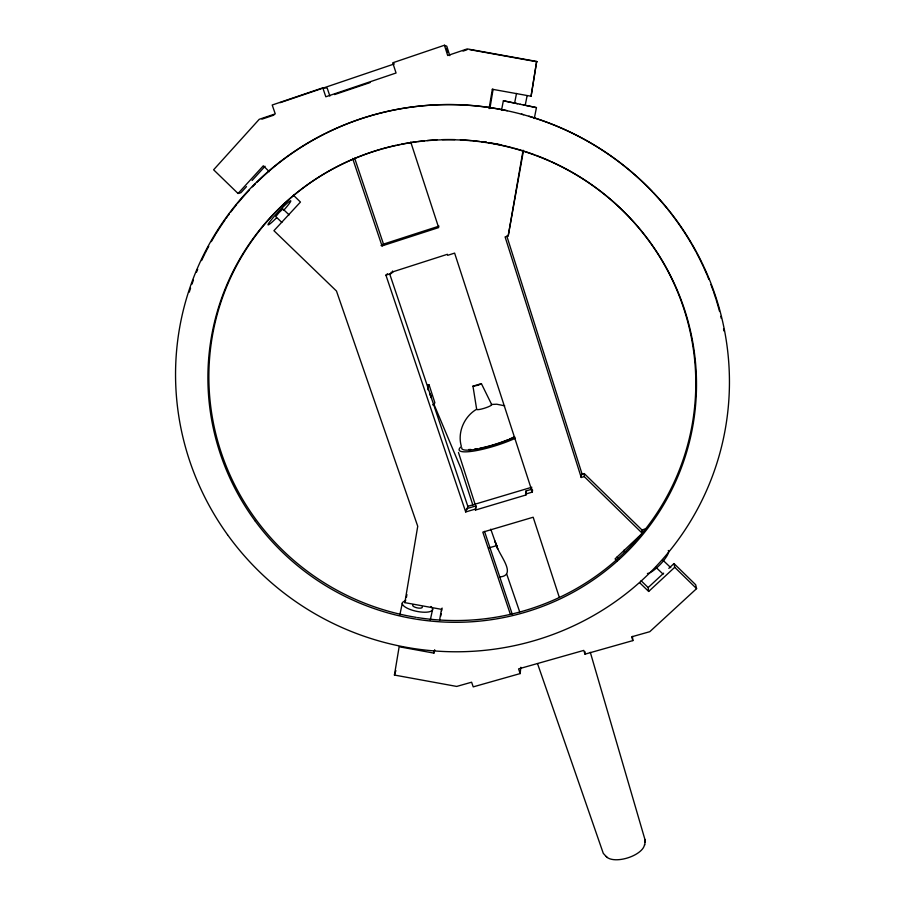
<?xml version="1.0" encoding="UTF-8"?>
<svg xmlns="http://www.w3.org/2000/svg" width="905" height="905" viewBox="0 0 905 905"><rect width="100%" height="100%" fill="white"/><g stroke="black" fill="none" stroke-linecap="round" stroke-linejoin="round"><path stroke-width="1.36" d="M642.301 533.283L584.257 476.584L581.236 477.489L581.236 474.446L584.234 473.553L641.815 529.821L642.301 533.283L615.083 558.894L617.063 560.806M514.764 437.025A33.949 6.335 -17.6 0 1 481.087 448.292A33.949 6.335 -17.6 0 1 461.754 448.484L461.776 447.681M506.766 574.223L519.674 611.791M434.751 649.881L433.891 653.105L399.15 646.758L394.433 675.051L456.697 686.431L471.607 682.212L473.225 686.872L520.16 673.58L520.839 667.268M475.114 509.153L465.702 511.959L466.629 508.678L475.973 505.884L475.419 510.069L525.907 495.001L525.613 494.085L532.31 492.082L532.57 489.99M531.416 490.329L531.676 488.259M525.907 495.001L526.212 492.897M525.613 494.085L526.065 490.929L531.371 489.345M439.581 620.276L441.482 609.337L404.829 602.64L417.737 526.28L336.479 291.048L273.932 230.696L300.449 202.064L293.424 195.209M406.447 597.334L406.899 594.574M489.107 108.566L492.331 89.267L493.089 89.369L489.899 108.498M433.891 653.105L434.366 650.367M536.665 61.45L531.077 96.235L536.665 61.45L467.24 48.904L447.692 55.522L444.434 45.25L392.747 62.796L396.062 73L325.811 96.778L322.814 87.842L272.201 105.014L275.267 113.883L259.226 119.313L213.614 169.789L238.049 193.489L240.922 192.72L246.499 186.611M440.701 616.215L441.165 613.488M441.64 610.773L442.115 608.058M581.236 477.489L505.092 236.906L508.203 235.9L523.101 150.219M523.35 151.214L508.203 235.9M644.858 844.897L644.914 839.433L590.309 652.313M501.506 110.32L503.35 100.772L515.805 103.306M517.57 103.724L514.617 103.102L516.506 93.441M527.129 95.647L525.217 105.297L523.282 104.901M534.278 118.51L536.45 107.616L526.178 105.455M399.772 615.174L402.374 602.934M430.282 620.061L432.658 609.212M475.419 510.069L475.973 505.884M466.935 509.583L467.84 506.336L389.704 273.977M394.433 675.051L395.881 670.605M404.829 602.64L405.745 600.015M427.805 384.953L429.083 384.919L434.853 402.657L433.733 405.202A8.88 1.199 73.1 0 1 432.782 404.58M281.851 222.426L275.776 216.6L278.966 212.618L282.926 208.987L289.114 214.87M429.083 384.919L427.907 387.306A8.88 1.199 73.1 0 0 427.975 389.84M238.049 193.489L263.31 165.807L269.339 171.69M252.065 180.514L265.063 166.282M668.818 568.363L673.987 563.566L674.723 567.288L648.681 591.463L648.15 587.571L663.648 573.17M673.987 563.566L695.674 584.743L696.59 588.623L649.79 631.69L631.656 636.826L632.855 640.604L585.003 654.157L583.782 650.401L518.576 668.897L520.16 673.58M465.702 511.959L385.926 275.165L391.277 273.446L392.861 272.02L392.521 271.014M385.926 275.165L387.544 273.729M476.652 409.23A7.919 1.256 -17.6 0 0 483.79 408.427A7.919 1.256 -17.6 0 0 491.754 404.716L481.392 383.63L478.259 385.236L472.964 386.164L476.652 409.23C464.22 416.447 457.229 432.398 461.346 446.335M352.622 158.398L382.023 245.911L383.686 244.701L354.658 158.205M280.131 102.672L394.422 63.893M261.952 119.155L273.887 115.116M334.567 94.584L370.055 82.581M463.066 51.11L466.935 49.798M382.725 244.361L439.027 226.126M381.028 245.572L383.686 244.701M382.023 245.911L438.654 227.574L410.746 142.051M472.964 386.164L481.392 383.63M467.84 506.336L531.812 487.229M488.711 547.944L497.207 545.477L496.879 546.122C498.734 554.516 517.898 575.727 499.356 576.983M491.291 404.478L496.709 404.218L504.685 405.802M322.814 87.842L327.191 88.068L329.873 96.054M536.45 107.616L520.115 104.279M469.605 49.605L537.05 61.789M492.331 89.267L531.077 96.235M483.587 141.633L486.324 142.13M489.073 142.628L501.404 144.868M514.617 103.102L515.545 103.283M520.522 104.335L503.463 100.794M444.434 45.25L446.787 46.2L449.762 55.635M607.108 857.521L603.284 853.358L537.513 663.58M656.034 567.424L663.071 574.109M662.732 560.014L670.775 567.661M616.837 557.197L618.862 559.166M641.079 580.716L648.15 587.571M639.79 582.843L648.681 591.463M674.723 567.288L696.59 588.623M430.667 396.854C432.963 400.915 428.846 389.082 430.18 395.372M433.619 403.506L461.165 469.016L472.885 505.148M490.77 529.154L497.66 548.803L494.945 541.066L497.026 547.231M391.277 273.446L390.937 272.439L447.375 254.305L447.704 255.323L454.615 253.106L532.31 492.082M484.503 531.371L512.219 614.122M510.363 614.291L482.818 532.14L533.169 517.23L559.279 597.255M526.065 490.929L526.359 491.834M475.227 504.719L458.462 452.455M506.834 236.148L582.232 474.582M446.55 48.361L447.76 52.185M645.231 842.34L644.914 839.433L645.027 840.462M632.459 636.396L632.855 640.604M584.234 473.553L584.257 476.584M584.981 651.702L585.003 654.157M638.489 536.937A5.045 1.131 -46.2 0 1 638.625 537.706M634.835 542.514A5.045 1.131 -46.2 0 1 631.633 543.566M668.275 550.478A15.713 3.846 -46.2 0 1 661.408 563.182A15.713 3.846 -46.2 0 1 647.414 573.476M626.022 552.129A15.77 3.552 -46.2 0 1 624.145 550.07M642.312 530.104A15.77 3.552 -46.2 0 1 645.491 529.029M276.545 217.834A16.494 1.448 -46.7 0 1 269.814 221.691A16.494 1.448 -46.7 0 1 288.152 202.347A16.494 1.448 -46.7 0 1 283.661 210.333M422.25 606.859A4.955 1.629 12 0 1 417.024 607.843A4.955 1.629 12 0 1 412.985 604.812M430.961 606.486A15.487 5.079 12 0 1 426.617 612.176A15.487 5.079 12 0 1 407.058 608.126A15.487 5.079 12 0 1 404.829 601.067M644.484 844.603A20.317 9.389 -17.5 0 1 627.561 857.94A20.317 9.389 -17.5 0 1 606.282 856.447M515.33 438.258A36.867 6.889 -17.6 0 1 474.096 450.995A36.867 6.889 -17.6 0 1 460.622 447.115M514.345 436.832A31.607 5.894 -17.6 0 1 509.357 439.095M508.248 439.57A31.607 5.894 -17.6 0 1 479.774 448.247M477.15 448.722A31.607 5.894 -17.6 0 1 474.695 449.084M470.917 449.468A31.607 5.894 -17.6 0 1 468.666 449.514M551.462 161.724A244.203 239.757 24 0 1 686.228 449.955A244.203 239.757 24 0 1 417.556 617.583M416.3 617.38A244.203 239.757 24 0 1 209.519 394.478A244.203 239.757 24 0 1 381.288 149.054M382.611 148.68A244.203 239.757 24 0 1 395.938 145.332M397.284 145.038A244.203 239.757 24 0 1 399.976 144.472M401.322 144.2A244.203 239.757 24 0 1 416.277 141.712M417.635 141.531A244.203 239.757 24 0 1 424.49 140.75M427.239 140.49A244.203 239.757 24 0 1 436.889 139.822M442.409 139.619A244.203 239.757 24 0 1 454.853 139.596M460.385 139.789A244.203 239.757 24 0 1 471.437 140.547M472.817 140.682A244.203 239.757 24 0 1 479.707 141.44M481.075 141.621A244.203 239.757 24 0 1 486.562 142.402M487.931 142.617A244.203 239.757 24 0 1 492.037 143.307M493.406 143.556A244.203 239.757 24 0 1 512.343 147.775M513.678 148.137A244.203 239.757 24 0 1 534.81 154.879M536.099 155.366A244.203 239.757 24 0 1 550.206 161.158M189.247 292.157A276.84 271.862 24.3 0 1 190.57 288.141M191.951 284.136A276.84 271.862 24.3 0 1 193.399 280.154M196.476 272.247A276.84 271.862 24.3 0 1 197.697 269.305M201.577 260.572A276.84 271.862 24.3 0 1 204.813 253.864M205.288 252.902A276.84 271.862 24.3 0 1 206.747 250.063M207.234 249.124A276.84 271.862 24.3 0 1 208.738 246.296M211.318 241.624A276.84 271.862 24.3 0 1 212.913 238.852M213.456 237.936A276.84 271.862 24.3 0 1 215.65 234.259M216.205 233.354A276.84 271.862 24.3 0 1 225.017 219.938M226.261 218.184A276.84 271.862 24.3 0 1 227.506 216.442M228.139 215.582A276.84 271.862 24.3 0 1 229.418 213.852M230.707 212.132A276.84 271.862 24.3 0 1 236.669 204.53M238.038 202.867A276.84 271.862 24.3 0 1 249.452 189.948M252.438 186.826A276.84 271.862 24.3 0 1 255.47 183.76M257.009 182.244A276.84 271.862 24.3 0 1 268.129 171.95M268.943 171.237A276.84 271.862 24.3 0 1 324.986 133.748M325.97 133.261A276.84 271.862 24.3 0 1 507.309 110.704M521.416 114.087A276.84 271.862 24.3 0 1 523.565 114.675M528.927 116.213A276.84 271.862 24.3 0 1 652.528 191.917M653.286 192.72A276.84 271.862 24.3 0 1 667.053 208.433M667.743 209.293A276.84 271.862 24.3 0 1 669.791 211.861M670.469 212.732A276.84 271.862 24.3 0 1 691.284 243.49M691.839 244.429A276.84 271.862 24.3 0 1 696.069 252.031M696.59 252.993A276.84 271.862 24.3 0 1 701.488 262.676M701.963 263.66A276.84 271.862 24.3 0 1 703.343 266.602M703.796 267.586A276.84 271.862 24.3 0 1 706.862 274.52M707.28 275.516A276.84 271.862 24.3 0 1 708.932 279.509M710.889 284.543A276.84 271.862 24.3 0 1 713.117 290.618M713.479 291.636A276.84 271.862 24.3 0 1 715.855 298.786M716.183 299.815A276.84 271.862 24.3 0 1 718.615 308.051M718.909 309.091A276.84 271.862 24.3 0 1 719.464 311.162M720.799 316.354A276.84 271.862 24.3 0 1 721.296 318.436M723.559 328.888A276.84 271.862 24.3 0 1 723.966 330.981M255.312 521.19A245.04 240.549 23.9 0 0 675.911 481.008A245.04 240.549 23.9 0 0 425.384 140.852A245.04 240.549 23.9 0 0 255.312 521.19M227.517 534.697A277.79 272.744 24.1 0 0 704.859 494.288A277.79 272.744 24.1 0 0 425.112 105.602A277.79 272.744 24.1 0 0 227.517 534.697"/></g></svg>
